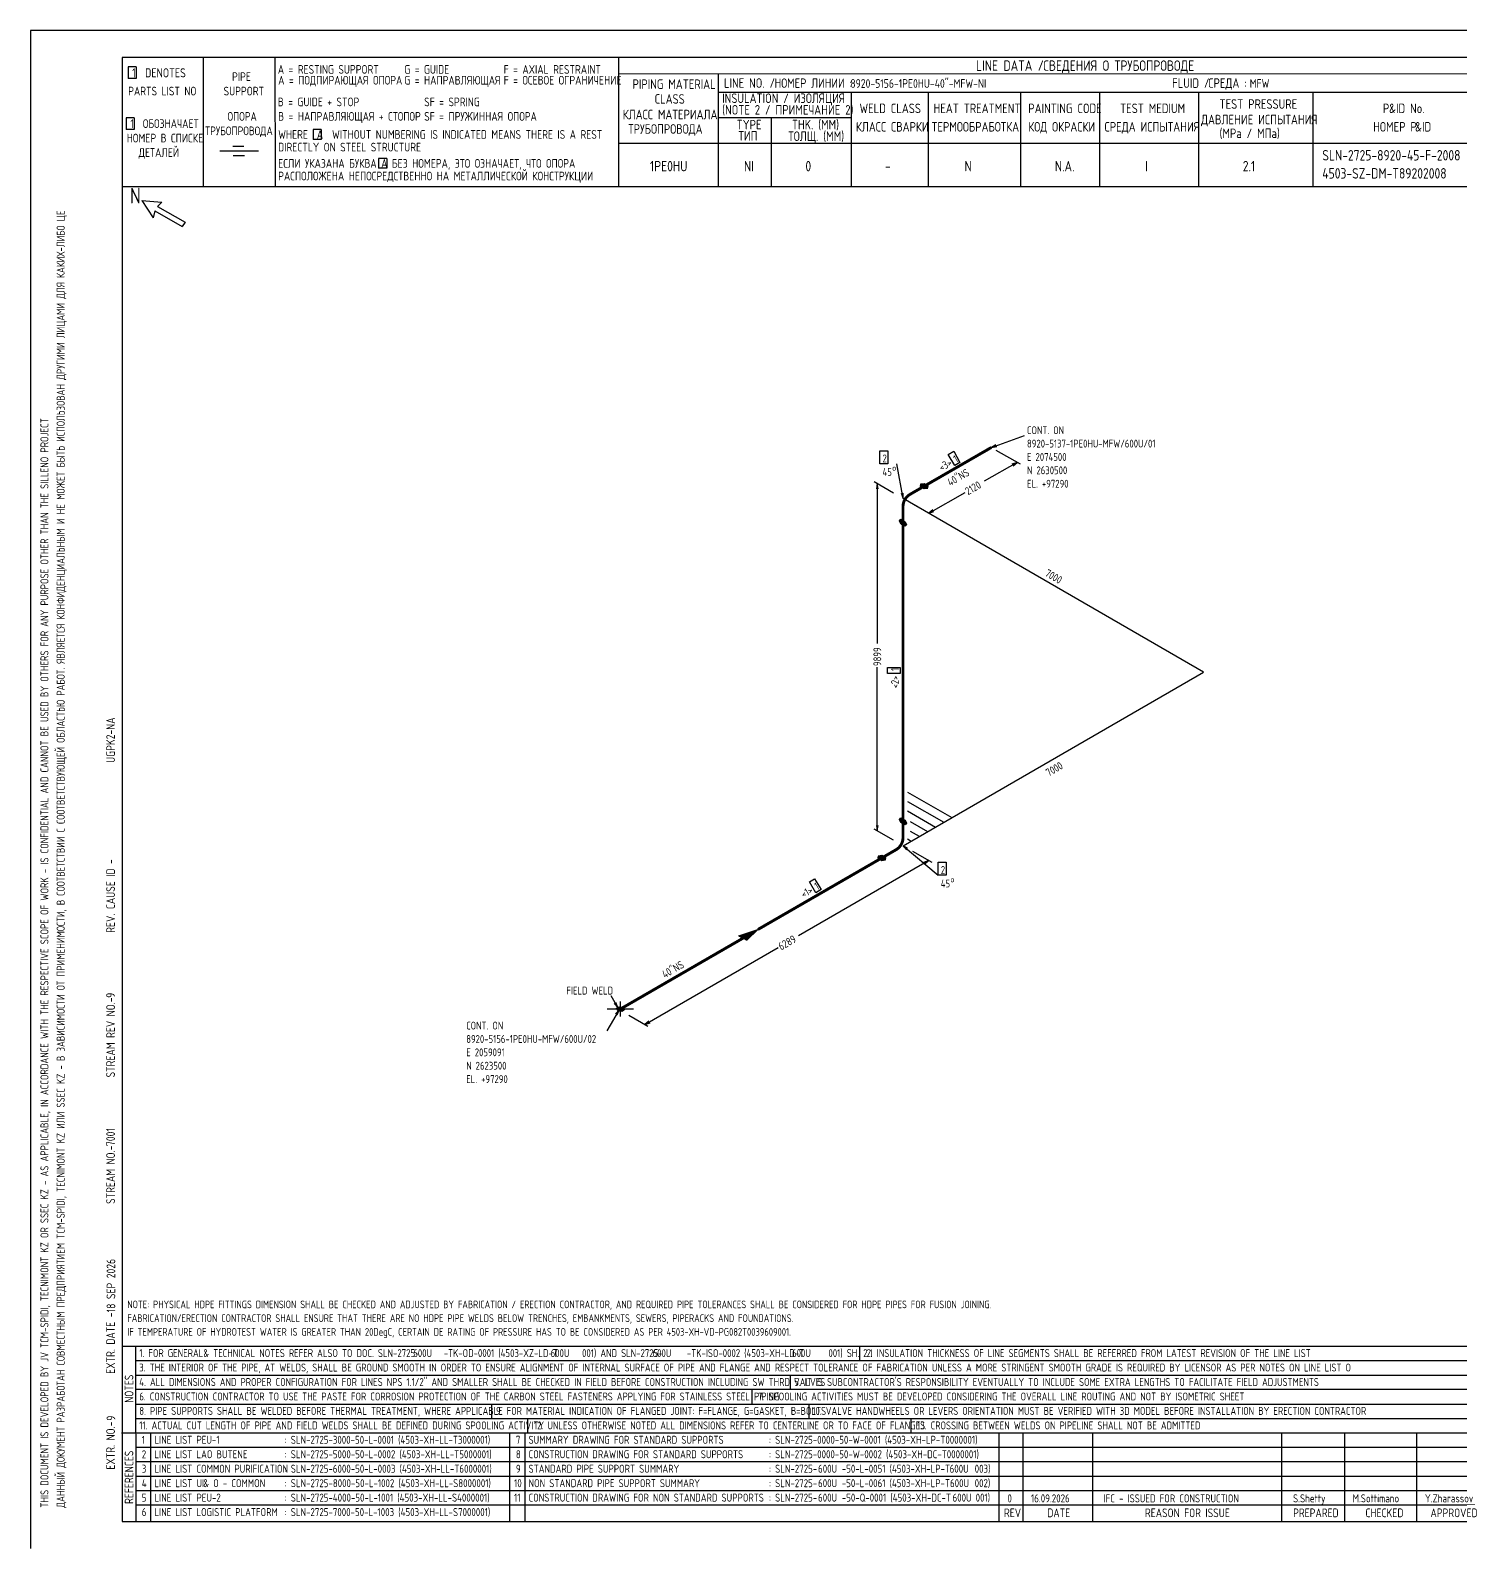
# Model space of a CAD drawing. Extents: x -1005 to 594, y -998 to 420.
# Drawn here: x 0 to 395.7, y 0 to 420 of the extents above; entities that cross this region are included whole.
import ezdxf

# ---------------------------------------------------------------- set-up
doc = ezdxf.new("R2010")
doc.units = 0
doc.styles.add('TTFN17', font='GOST type A')

msp = doc.modelspace()

# ---------------------------------------------------------------- linework, layer by layer
at = {"layer": 'GT_1', "flags": 128}
for points in [[(0, 420), (0, 0)], [(594, 420), (0, 420)], [(589.1, 412.5), (25.4, 412.5)], [(25.4, 412.5), (25.4, 7.5)], [(47.8, 412.5), (47.8, 376.7)], [(67.6, 412.5), (67.7, 376.7)], [(162.7, 412.5), (162.7, 376.7)], [(29.3, 409.9), (27.1, 409.9)], [(27.1, 409.9), (27.1, 406.7)], [(29.3, 409.9), (29.3, 406.7)], [(589.1, 408), (162.7, 407.9)], [(190.3, 407.8), (190.3, 376.7)], [(29.3, 406.7), (27.1, 406.7)], [(190.3, 402.9), (402.7, 402.9)], [(227.1, 402.9), (227.1, 376.7)], [(248.4, 402.9), (248.4, 376.8)], [(273.9, 402.9), (273.9, 376.7)], [(295.8, 402.9), (295.8, 376.7)], [(323.2, 402.9), (323.2, 376.7)], [(354.8, 402.9), (354.8, 376.8)], [(28.7, 395.8), (26.5, 395.8)], [(26.5, 395.8), (26.5, 392.6)], [(28.7, 395.8), (28.7, 392.6)], [(227.1, 395.8), (190.3, 395.8)], [(205, 395.8), (205, 376.7)], [(28.7, 392.6), (26.5, 392.6)], [(80.5, 392.6), (78.2, 392.6)], [(78.2, 392.6), (78.2, 389.8)], [(80.5, 392.6), (80.5, 389.8)], [(63.1, 386.6), (52.4, 386.6)], [(59.1, 387.9), (56, 387.9)], [(80.5, 389.8), (78.2, 389.8)], [(230.2, 388.7), (162.7, 388.7)], [(402.7, 388.7), (226.9, 388.7)], [(59.2, 385.3), (56.1, 385.3)], [(98.6, 384.6), (96.3, 384.6)], [(96.3, 384.6), (96.3, 381.9)], [(98.6, 384.6), (98.6, 381.9)], [(98.6, 381.9), (96.3, 381.9)], [(402.7, 376.7), (25.4, 376.7)], [(30.8, 372.9), (34, 368.1)], [(30.8, 372.9), (36.4, 372.5)], [(34.4, 370.1), (34, 368.1)], [(34.4, 370.1), (42, 365.7)], [(36.4, 372.5), (35.2, 371.3)], [(35.2, 371.3), (42.8, 366.9)], [(42.8, 366.9), (42, 365.7)], [(265.88, 304.62), (275.02, 307.93)], [(235.05, 303.73), (237.22, 303.73), (237.22, 300.12), (235.05, 300.12), (235.05, 303.73)], [(253.95, 302.68), (255.45, 303.57), (257.18, 300.5), (255.75, 299.6), (253.95, 302.68)], [(267.15, 305.38), (265.88, 304.62), (267.38, 304.85)], [(267.15, 303.88), (273.82, 300.05)], [(241.43, 290.52), (239.7, 300.12)], [(273, 300.5), (263.85, 295.25)], [(271.88, 299.52), (273, 300.5), (271.57, 299.98)], [(238.8, 292.02), (233.47, 295.1)], [(234.53, 293.15), (234.3, 294.65), (234.07, 293.15)], [(234.3, 294.65), (234.3, 250.4)], [(247.28, 294.57), (246.3, 294.43), (246.15, 293.9), (247.28, 293.23), (248.25, 293.38), (248.4, 293.9), (247.28, 294.57)], [(246.18, 294), (248.23, 294)], [(246.24, 294.2), (247.9, 294.2)], [(246.29, 294.4), (247.57, 294.4)], [(240.9, 291.95), (241.43, 290.52), (241.43, 292.02)], [(324.6, 242.45), (241.43, 290.52)], [(246.32, 293.8), (248.37, 293.8)], [(246.65, 293.6), (248.31, 293.6)], [(246.98, 293.4), (248.26, 293.4)], [(248.55, 286.4), (258.6, 292.18)], [(244.05, 289.02), (249.38, 285.95)], [(249.68, 287.38), (248.55, 286.4), (249.97, 286.93)], [(242.03, 284.07), (242.4, 283.25), (242.03, 282.8), (240.82, 283.48), (240.45, 284.3), (240.82, 284.75), (242.03, 284.07)], [(240.5, 284.2), (241.8, 284.2)], [(240.53, 284.4), (241.45, 284.4)], [(240.59, 284), (242.06, 284)], [(240.68, 283.8), (242.15, 283.8)], [(240.77, 283.6), (242.24, 283.6)], [(240.96, 283.4), (242.33, 283.4)], [(241.31, 283.2), (242.36, 283.2)], [(241.67, 283), (242.19, 283)], [(234.3, 198.57), (234.3, 243.8)], [(237.15, 242.07), (237.15, 243.72), (240.68, 243.72), (240.68, 242.07), (237.15, 242.07)], [(241.43, 194.45), (324.6, 242.45)], [(242.7, 209.3), (254.93, 202.25)], [(242.7, 206.68), (252.68, 200.97)], [(242.03, 201.5), (242.4, 200.68), (242.03, 200.22), (240.82, 200.9), (240.45, 201.72), (240.82, 202.18), (242.03, 201.5)], [(240.51, 201.8), (241.49, 201.8)], [(240.51, 201.6), (241.85, 201.6)], [(242.7, 204.12), (250.43, 199.62)], [(238.8, 195.95), (233.47, 199.03)], [(234.07, 200.07), (234.3, 198.57), (234.53, 200.07)], [(240.6, 201.4), (242.07, 201.4)], [(240.69, 201.2), (242.16, 201.2)], [(240.78, 201), (242.25, 201)], [(241, 200.8), (242.34, 200.8)], [(241.36, 200.6), (242.34, 200.6)], [(243.38, 201.12), (248.18, 198.35)], [(243.38, 198.5), (245.93, 197.07)], [(242.7, 193.7), (241.43, 194.45), (242.4, 193.32)], [(241.43, 194.45), (251.18, 186.28)], [(242.7, 196.32), (243.68, 195.72)], [(248.55, 190.32), (212.55, 169.55)], [(235.57, 191.75), (234.6, 191.6), (234.45, 191.07), (235.57, 190.4), (236.55, 190.55), (236.7, 191.07), (235.57, 191.75)], [(234.49, 191.2), (236.49, 191.2)], [(234.54, 191.4), (236.16, 191.4)], [(234.57, 191), (236.68, 191)], [(234.6, 191.6), (235.82, 191.6)], [(234.91, 190.8), (236.62, 190.8)], [(235.24, 190.6), (236.56, 190.6)], [(244.05, 192.95), (249.38, 189.88)], [(247.43, 189.35), (248.55, 190.32), (247.12, 189.8)], [(251.18, 189.88), (253.35, 189.88), (253.35, 186.28), (251.18, 186.28), (251.18, 189.88)], [(215.55, 184.47), (216.97, 185.3), (218.78, 182.3), (217.28, 181.4), (215.55, 184.47)], [(197.18, 168.88), (195.97, 169.55), (201.3, 171.28), (198.22, 168.28), (196.12, 169.47), (200.93, 171.05), (198.15, 168.35), (196.28, 169.4), (200.47, 170.82), (198, 168.43), (196.43, 169.32), (200.1, 170.53), (197.85, 168.5), (196.57, 169.18), (199.72, 170.38), (197.7, 168.57), (196.72, 169.1), (199.28, 170.07), (197.55, 168.65), (196.88, 169.03), (198.97, 169.93), (197.4, 168.72), (197.03, 168.95), (198.53, 169.62), (197.25, 168.8), (197.18, 168.88), (201.3, 171.28)], [(170.03, 144.95), (206.85, 166.25)], [(162.53, 149.68), (160.65, 152.9)], [(163.28, 147.2), (163.28, 151.4)], [(162.9, 149.07), (159.53, 143.22)], [(159.6, 149.3), (166.88, 149.3)], [(161.55, 150.8), (162.53, 149.68), (162, 151.1)], [(162.38, 147.65), (162.9, 149.07), (161.93, 147.95)], [(162.15, 149.53), (162.9, 149.9), (164.03, 149.68), (164.32, 149.07), (163.65, 148.62), (162.53, 148.85), (162.15, 149.53)], [(162.22, 149.4), (164.16, 149.4)], [(162.3, 149.6), (164.06, 149.6)], [(162.33, 149.2), (164.26, 149.2)], [(162.44, 149), (164.21, 149)], [(162.7, 149.8), (163.4, 149.8)], [(162.78, 148.8), (163.91, 148.8)], [(165.53, 147.57), (170.85, 144.5)], [(171.15, 145.93), (170.03, 144.95), (171.45, 145.47)], [(25.3, 56), (402.7, 56)], [(29.1, 56), (29.2, 7.5)], [(229.4, 56), (229.4, 52)], [(29.1, 52), (402.7, 52)], [(29.1, 48), (402.7, 48)], [(210.2, 48), (210.2, 44)], [(402.7, 44), (29.1, 44)], [(199.6, 44), (199.6, 40)], [(29.2, 40), (402.7, 40)], [(127.6, 40), (127.6, 36)], [(215.4, 40), (215.4, 36)], [(29.1, 36), (402.7, 36)], [(137.5, 36), (137.5, 32)], [(243.6, 36), (243.6, 32)], [(25.2, 32), (402.7, 32)], [(33.2, 32), (33.2, 7.6)], [(132.6, 32), (132.6, 7.6)], [(136.8, 32), (136.8, 7.6)], [(267.9, 32), (267.9, 7.5)], [(274.6, 32), (274.6, 7.5)], [(293.9, 32), (293.9, 7.5)], [(346.1, 32), (346.1, 7.5)], [(363.6, 32), (363.6, 7.5)], [(383.5, 32), (383.5, 7.5)], [(402.7, 28), (29.5, 28)], [(402.7, 24), (29.1, 24)], [(402.7, 20), (29.1, 20)], [(402.7, 16), (29.1, 16)], [(402.7, 12), (29.2, 12)], [(25.4, 7.5), (589.1, 7.5)], [(0, 0), (0, 0)]]:
    msp.add_lwpolyline(points, dxfattribs=at)
at = {"layer": 'GT_1', "const_width": 0.8, "flags": 128}
for points in [[(247.28, 293.9), (265.88, 304.62)], [(243.38, 291.65), (247.28, 293.9)], [(241.43, 283.77), (241.43, 288.27)], [(241.43, 201.2), (241.43, 283.77)], [(241.43, 196.7), (241.43, 201.2)], [(235.57, 191.07), (239.47, 193.32)], [(201.3, 171.28), (235.57, 191.07)], [(162.9, 149.07), (197.18, 168.88)]]:
    msp.add_lwpolyline(points, dxfattribs=at)
for points in [[(241.43, 288.27, -0.268116), (243.38, 291.65)], [(239.47, 193.32, 0.267786), (241.43, 196.7)]]:
    msp.add_lwpolyline(points, format="xyb", dxfattribs=at)

# ---------------------------------------------------------------- texts
at = {"layer": 'GT_1', "style": 'TTFN17'}
for s, height, p in [('LINE DATA /', 2.8875, (261.63, 408.8)), ('СВЕДЕНИЯ О ТРУБОПРОВОДЕ', 2.8875, (280.23, 408.8)), (' 1  DENOTES', 2.5025, (26.88, 407)), (' PIPE', 2.406, (54.56, 406)), ('A = RESTING SUPPORT', 2.4062, (68.46, 408)), ('A = ПОДПИРАЮЩАЯ ОПОРА', 2.4062, (68.56, 405)), ('G = GUIDE', 2.406, (103.46, 408)), ('G = НАПРАВЛЯЮЩАЯ', 2.4062, (103.46, 405)), ('F = AXIAL RESTRAINT', 2.4062, (130.96, 408)), ('F = ОСЕВОЕ ОГРАНИЧЕНИЕ', 2.4062, (130.96, 405)), ('PARTS LIST NO', 2.4062, (27.06, 402)), ('SUPPORT', 2.406, (53.46, 402)), ('PIPING MATERIAL', 2.6469, (166.6, 403.8)), ('LINE NO. /', 2.647, (191.9, 404.1)), ('НОМЕР ЛИНИИ :', 2.5987, (205.89, 404.1)), ('8920-5156-1PE0HU-40"-MFW-NI', 2.4062, (226.86, 404.1)), ('FLUID /', 2.647, (315.9, 404.1)), ('СРЕДА :', 2.647, (325.9, 404.1)), ('MFW', 2.406, (337.36, 404.1)), ('B = GUIDE + STOP', 2.4062, (68.46, 399)), ('SF = SPRING', 2.4062, (108.96, 399)), ('CLASS', 2.647, (172.7, 399.7)), ('(NOTE 2 / ПРИМЕЧАНИЕ 2)', 2.6469, (191.4, 396.7)), ('INSULATION / ИЗОЛЯЦИЯ', 2.6469, (191.4, 399.9)), ('WELD CLASS', 2.647, (229.4, 397.1)), ('HEAT TREATMENT', 2.6469, (249.9, 397.1)), ('PAINTING CODE', 2.6469, (276.1, 397.1)), ('TEST MEDIUM', 2.6469, (301.5, 397.1)), ('TEST PRESSURE', 2.6469, (329, 398.3)), ('P', 2.65, (374.2, 397.1)), ('&ID No.', 2.647, (375.91, 397.1)), (' 1  ОБОЗНАЧАЕТ', 2.4062, (26.46, 393)), ('ОПОРА', 2.406, (54.56, 395)), ('B = НАПРАВЛЯЮЩАЯ + СТОПОР', 2.4062, (68.56, 395)), ('SF = ПРУЖИННАЯ ОПОРА', 2.4062, (108.96, 395)), ('КЛАСС МАТЕРИАЛА', 2.6469, (163.9, 395.4)), ('TYPE', 2.647, (195.4, 392.6)), ('THK. (MM)', 2.647, (210.7, 392.6)), ('ДАВЛЕНИЕ ИСПЫТАНИЯ', 2.6469, (323.9, 394)), ('НОМЕР В СПИСКЕ', 2.4062, (26.66, 389)), ('ТРУБОПРОВОДА', 2.4062, (48.36, 391)), ('WHERE  A  WITHOUT NUMBERING IS INDICATED MEANS THERE IS A REST', 2.4062, (68.56, 390)), ('ТРУБОПРОВОДА', 2.6469, (165.4, 391.4)), ('ТИП', 2.647, (195.9, 389.5)), ('ТОЛЩ. (ММ)', 2.647, (209.7, 389.4)), ('КЛАСС СВАРКИ', 2.6469, (228.4, 392)), ('ТЕРМООБРАБОТКА', 2.6469, (249.4, 392)), ('КОД ОКРАСКИ', 2.6469, (276.1, 392)), ('СРЕДА ИСПЫТАНИЯ', 2.6469, (297.2, 392)), ('(MPa / МПа)', 2.6469, (329, 390.2)), ('НОМЕР P', 2.647, (371.5, 392)), ('&ID', 2.647, (383.1, 392)), ('ДЕТАЛЕЙ', 2.406, (29.96, 385)), ('DIRECTLY ON STEEL STRUCTURE', 2.4062, (68.56, 386.5)), ('SLN-2725-8920-45-F-2008', 2.8875, (357.43, 384)), ('ЕСЛИ УКАЗАНА БУКВА A БЕЗ НОМЕРА, ЭТО ОЗНАЧАЕТ, ЧТО ОПОРА', 2.4062, (68.56, 382)), ('1PE0HU', 2.888, (171.43, 381)), ('NI', 2.888, (197.43, 381)), ('0', 2.89, (214.43, 381)), ('-', 2.89, (236.43, 381)), ('N', 2.89, (258.43, 381)), ('N.A.', 2.888, (283.43, 381)), ('I', 2.89, (308.43, 381)), ('2.1', 2.888, (335.43, 381)), ('РАСПОЛОЖЕНА НЕПОСРЕДСТВЕННО НА МЕТАЛЛИЧЕСКОЙ КОНСТРУКЦИИ', 2.4062, (68.56, 378.5)), ('4503-SZ-DM-T89202008', 2.8875, (357.43, 379)), ('N', 4.33, (27.55, 372.1)), ('CONT. ON', 2.166, (275.73, 308.3)), ('8920-5137-1PE0HU-MFW/600U/01', 2.1656, (275.73, 304.6)), ('2', 2.17, (235.76, 300.5)), ('E 2074500', 2.166, (275.73, 300.9)), ('45', 2.166, (235.76, 296.75)), ('o', 1.62, (238.41, 298.16)), ('N 2630500', 2.166, (275.73, 297.21)), ('EL. +97290', 2.166, (275.73, 293.51)), ('2', 2.17, (251.88, 186.65)), ('45', 2.166, (251.88, 182.9)), ('o', 1.62, (254.52, 184.31)), ('FIELD WELD', 2.166, (148.31, 153.28)), ('CONT. ON', 2.166, (120.58, 143.6)), ('8920-5156-1PE0HU-MFW/600U/02', 2.1656, (120.58, 139.9)), ('E 2059091', 2.166, (120.58, 136.21)), ('N 2623500', 2.166, (120.58, 132.51)), ('EL. +97290', 2.166, (120.58, 128.81)), ('NOTE: PHYSICAL HDPE FITTINGS DIMENSION SHALL BE CHECKED AND ADJUSTED BY FABRICATION / ERECTION CONTRACTOR, AND REQUIRED PIPE TOLERANCES SHALL BE CONSIDERED FOR HDPE PIPES FOR FUSION JOINING.', 2.1175, (26.82, 66.5)), ('FABRICATION/ERECTION CONTRACTOR SHALL ENSURE THAT THERE ARE NO HDPE PIPE WELDS BELOW TRENCHES, EMBANKMENTS, SEWERS, PIPERACKS AND FOUNDATIONS.', 2.1175, (26.82, 62.7)), ('IF TEMPERATURE OF HYDROTEST WATER IS GREATER THAN 20DegC, CERTAIN DE RATING OF PRESSURE HAS TO BE CONSIDERED AS PER 4503-XH-VD-PG082T0039609001.', 2.1175, (26.82, 58.9)), ('1. FOR GENERAL', 2.1849, (30.13, 53)), ('& TECHNICAL NOTES REFER ALSO TO DOC. SLN-2725-      -TK-OD-0001 (4503-XZ-LD-T      001) AND SLN-2725-      -TK-ISO-0002 (4503-XH-LD-T      001) SH. 2.1', 2.18487, (47.87, 53)), ('600U', 2.185, (105.93, 53)), ('600U', 2.185, (143.93, 53)), ('600U', 2.185, (172.13, 53)), ('600U', 2.185, (210.73, 53)), ('2. INSULATION THICKNESS OF LINE SEGMENTS SHALL BE REFERRED FROM LATEST REVISION OF THE LINE LIST', 2.1849, (231.33, 53)), ('3. THE INTERIOR OF THE PIPE, AT WELDS, SHALL BE GROUND SMOOTH IN ORDER TO ENSURE ALIGNMENT OF INTERNAL SURFACE OF PIPE AND FLANGE AND RESPECT TOLERANCE OF FABRICATION UNLESS A MORE STRINGENT SMOOTH GRADE IS REQUIRED BY LICENSOR AS PER NOTES ON LINE LIST O', 2.18487, (30.13, 49)), ('4. ALL DIMENSIONS AND PROPER CONFIGURATION FOR LINES NPS 1.1/2" AND SMALLER SHALL BE CHECKED IN FIELD BEFORE CONSTRUCTION INCLUDING SW THRD VALVES', 2.18487, (30.13, 45)), ("5. IT IS SUBCONTRACTOR'S RESPONSIBILITY EVENTUALLY TO INCLUDE SOME EXTRA LENGTHS TO FACILITATE FIELD ADJUSTMENTS", 2.18487, (211.33, 45)), ('6. CONSTRUCTION CONTRACTOR TO USE THE PASTE FOR CORROSION PROTECTION OF THE CARBON STEEL FASTENERS APPLYING FOR STAINLESS STEEL PIPING', 2.18487, (30.13, 41)), ('7. SPOOLING ACTIVITIES MUST BE DEVELOPED CONSIDERING THE OVERALL LINE ROUTING AND NOT BY ISOMETRIC SHEET', 2.18487, (201.33, 41)), ('8. PIPE SUPPORTS SHALL BE WELDED BEFORE THERMAL TREATMENT, WHERE APPLICABLE', 2.1849, (30.13, 37)), ('9. FOR MATERIAL INDICATION OF FLANGED JOINT: F=FLANGE, G=GASKET, B=BOLTS', 2.1849, (128.83, 37)), ('10. VALVE HANDWHEELS OR LEVERS ORIENTATION MUST BE VERIFIED WITH 3D MODEL BEFORE INSTALLATION BY ERECTION CONTRACTOR', 2.18487, (216.33, 37)), ('11. ACTUAL CUT LENGTH OF PIPE AND FIELD WELDS SHALL BE DEFINED DURING SPOOLING ACTIVITY', 2.1849, (30.13, 33)), ('12. UNLESS OTHERWISE NOTED ALL DIMENSIONS REFER TO CENTERLINE OR TO FACE OF FLANGES', 2.1849, (139.33, 33)), ('13. CROSSING BETWEEN WELDS ON PIPELINE SHALL NOT BE ADMITTED', 2.1849, (245.33, 33)), ('1', 2.21, (30.83, 29)), ('LINE LIST PEU-1', 2.2138, (34.33, 29)), (': SLN-2725-3000-50-L-0001 (4503-XH-LL-T3000001)', 2.2138, (70.33, 29)), ('7', 2.21, (134.33, 29)), ('SUMMARY DRAWING FOR STANDARD SUPPORTS', 2.2138, (137.83, 29)), (': SLN-2725-0000-50-W-0001 (4503-XH-LP-T0000001)', 2.2138, (204.33, 29)), ('2', 2.21, (30.83, 25)), ('LINE LIST LAO BUTENE', 2.2138, (34.33, 25)), (': SLN-2725-5000-50-L-0002 (4503-XH-LL-T5000001)', 2.2138, (70.33, 25)), ('8', 2.21, (134.33, 25)), ('CONSTRUCTION DRAWING FOR STANDARD SUPPORTS', 2.2138, (137.83, 25)), (': SLN-2725-0000-50-W-0002 (4503-XH-DC-T0000001)', 2.2138, (204.33, 25)), ('3', 2.21, (30.83, 21)), ('LINE LIST COMMON PURIFICATION', 2.2138, (34.33, 21)), (': SLN-2725-6000-50-L-0003 (4503-XH-LL-T6000001)', 2.2138, (70.33, 21)), ('9', 2.21, (134.33, 21)), ('STANDARD PIPE SUPPORT SUMMARY', 2.2138, (137.83, 21)), (': SLN-2725-      -50-L-0051 (4503-XH-LP-T      003)', 2.2138, (204.33, 21)), ('600U', 2.214, (217.93, 21)), ('600U', 2.214, (254.33, 21)), ('4', 2.21, (30.83, 17)), ('LINE LIST UI', 2.2138, (34.33, 17)), ('& O - COMMON', 2.2138, (47.85, 17)), (': SLN-2725-8000-50-L-1002 (4503-XH-LL-S8000001)', 2.2138, (70.33, 17)), ('10', 2.214, (133.83, 17)), ('NON STANDARD PIPE SUPPORT SUMMARY', 2.2138, (137.83, 17)), (': SLN-2725-      -50-L-0061 (4503-XH-LP-T      002)', 2.2138, (204.33, 17)), ('600U', 2.214, (217.93, 17)), ('600U', 2.214, (254.43, 17)), ('5', 2.21, (30.83, 13)), ('LINE LIST PEU-2', 2.2138, (34.33, 13)), (': SLN-2725-4000-50-L-1001 (4503-XH-LL-S4000001)', 2.2138, (70.33, 13)), ('11', 2.214, (133.83, 13)), ('CONSTRUCTION DRAWING FOR NON STANDARD SUPPORTS', 2.2138, (137.83, 13)), (': SLN-2725-      -50-Q-0001 (4503-XH-DC-T      001)', 2.2138, (204.33, 13)), ('600U', 2.214, (217.93, 13)), ('600U', 2.214, (255.13, 13)), ('0', 2.21, (270.33, 12.8)), ('16.09.2026', 2.214, (276.83, 12.8)), ('IFC - ISSUED FOR CONSTRUCTION', 2.2138, (296.93, 12.8)), ('S.Shetty', 2.214, (349.33, 12.8)), ('M.Sottimano', 2.2138, (365.83, 12.8)), ('Y.Zharassov', 2.2138, (385.83, 12.8)), ('6', 2.21, (30.83, 9)), ('LINE LIST LOGISTIC PLATFORM', 2.2138, (34.33, 9)), (': SLN-2725-7000-50-L-1003 (4503-XH-LL-S7000001)', 2.2138, (70.33, 9)), ('REV', 2.406, (269.36, 8.7)), ('DATE', 2.406, (281.36, 8.7)), ('REASON FOR ISSUE', 2.4062, (308.36, 8.7)), ('PREPARED', 2.406, (349.36, 8.7)), ('CHECKED', 2.406, (369.36, 8.7)), ('APPROVED', 2.406, (387.36, 8.7))]:
    msp.add_text(s, height=height, dxfattribs=at).set_placement(p)
for s, height, rotation, p in [('ДАННЫЙ ДОКУМЕНТ РАЗРАБОТАН СОВМЕСТНЫМ ПРЕДПРИЯТИЕМ TCM-SPIDI, TECNIMONT KZ ИЛИ SSEC KZ - В ЗАВИСИМОСТИ ОТ ПРИМЕНИМОСТИ, В СООТВЕТСТВИИ С СООТВЕТСТВУЮЩЕЙ ОБЛАСТЬЮ РАБОТ. ЯВЛЯЕТСЯ КОНФИДЕНЦИАЛЬНЫМ И НЕ МОЖЕТ БЫТЬ ИСПОЛЬЗОВАН ДРУГИМИ ЛИЦАМИ ДЛЯ КАКИХ-ЛИБО ЦЕ', 2.21375, 90, (9.5, 11.33)), ('THIS DOCUMENT IS DEVELOPED BY JV TCM-SPIDI, TECNIMONT KZ OR SSEC KZ - AS APPLICABLE, IN ACCORDANCE WITH THE RESPECTIVE SCOPE OF WORK - IS CONFIDENTIAL AND CANNOT BE USED BY OTHERS FOR ANY PURPOSE OTHER THAN THE SILLENO PROJECT', 2.21375, 90, (5, 11.33)), ('1', 2.17, 30, (256.16, 300.29)), ('<3>', 2.166, 30, (252.12, 297.95)), ('40"NS', 2.166, 30, (254.5, 293.82)), ('2120', 2.166, 30, (259.42, 291.36)), ('7000', 2.166, -30, (280.48, 269.19)), ('9899', 2.166, 90, (235.41, 244.14)), ('1', 2.17, 90, (240.3, 242.78)), ('<2>', 2.166, 90, (240.3, 237.95)), ('UGPK2-NA', 2.406, 90, (23.4, 217.36)), ('7000', 2.166, 30, (281.74, 213.53)), ('REV. CAUSE ID -', 2.4062, 90, (23.4, 170.36)), ('<1>', 2.166, 30, (213.94, 179.9)), ('1', 2.17, 30, (217.72, 182.08)), ('6289', 2.166, 30, (207.73, 165.43)), ('40"NS', 2.166, 30, (175.54, 157.7)), ('9', 2.41, 90, (23.4, 152.36)), ('STREAM REV NO.-', 2.4062, 90, (23.4, 130.36)), ('7001', 2.406, 90, (23.4, 111.36)), ('STREAM NO.-', 2.4062, 90, (23.4, 95.36)), ('18 SEP 2026', 2.4062, 90, (23.5, 65.36)), ('EXTR. DATE -', 2.4062, 90, (23.4, 48.36)), ('NOTES', 2.406, 90, (28.5, 40.36)), ('EXTR. NO.-', 2.406, 90, (23.4, 21.86)), ('9', 2.41, 90, (23.5, 35.36)), ('REFERENCES', 2.406, 90, (28.5, 12.36))]:
    msp.add_text(s, height=height, rotation=rotation, dxfattribs=at).set_placement(p)

doc.saveas('drawing.dxf')
